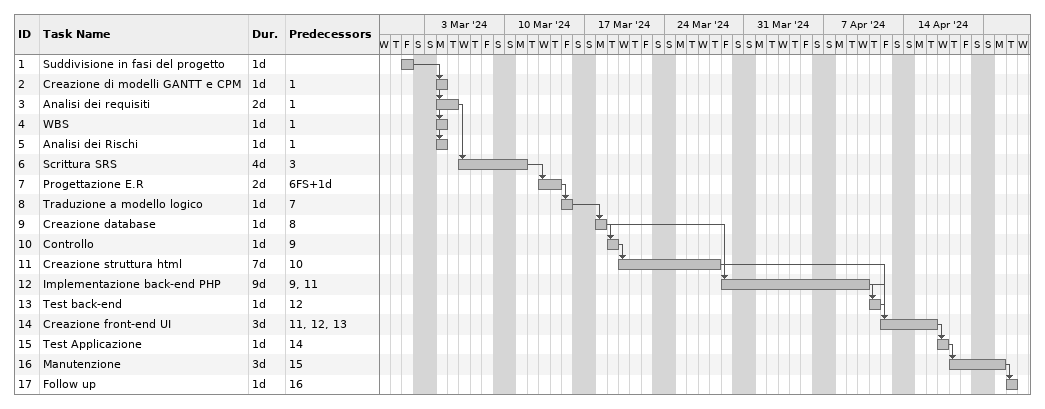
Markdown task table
| ID | Task | Duration | Start | Finish | Predecessors |
|---|---|---|---|---|---|
| 1 | Suddivisione in fasi del progetto | 1d | 2024-03-01 | 2024-03-01 |  |
| 2 | Creazione di modelli GANTT e CPM | 1d | 2024-03-04 | 2024-03-04 | 1 |
| 3 | Analisi dei requisiti | 2d | 2024-03-04 | 2024-03-05 | 1 |
| 4 | WBS | 1d | 2024-03-04 | 2024-03-04 | 1 |
| 5 | Analisi dei Rischi | 1d | 2024-03-04 | 2024-03-04 | 1 |
| 6 | Scrittura SRS | 4d | 2024-03-06 | 2024-03-11 | 3 |
| 7 | Progettazione E.R | 2d | 2024-03-13 | 2024-03-14 | 6FS+1d |
| 8 | Traduzione a modello logico | 1d | 2024-03-15 | 2024-03-15 | 7 |
| 9 | Creazione database | 1d | 2024-03-18 | 2024-03-18 | 8 |
| 10 | Controllo | 1d | 2024-03-19 | 2024-03-19 | 9 |
| 11 | Creazione struttura html | 7d | 2024-03-20 | 2024-03-28 | 10 |
| 12 | Implementazione back-end PHP | 9d | 2024-03-29 | 2024-04-10 | 9, 11 |
| 13 | Test back-end | 1d | 2024-04-11 | 2024-04-11 | 12 |
| 14 | Creazione front-end UI | 3d | 2024-04-12 | 2024-04-16 | 11, 12, 13 |
| 15 | Test Applicazione | 1d | 2024-04-17 | 2024-04-17 | 14 |
| 16 | Manutenzione | 3d | 2024-04-18 | 2024-04-22 | 15 |
| 17 | Follow up | 1d | 2024-04-23 | 2024-04-23 | 16 |
